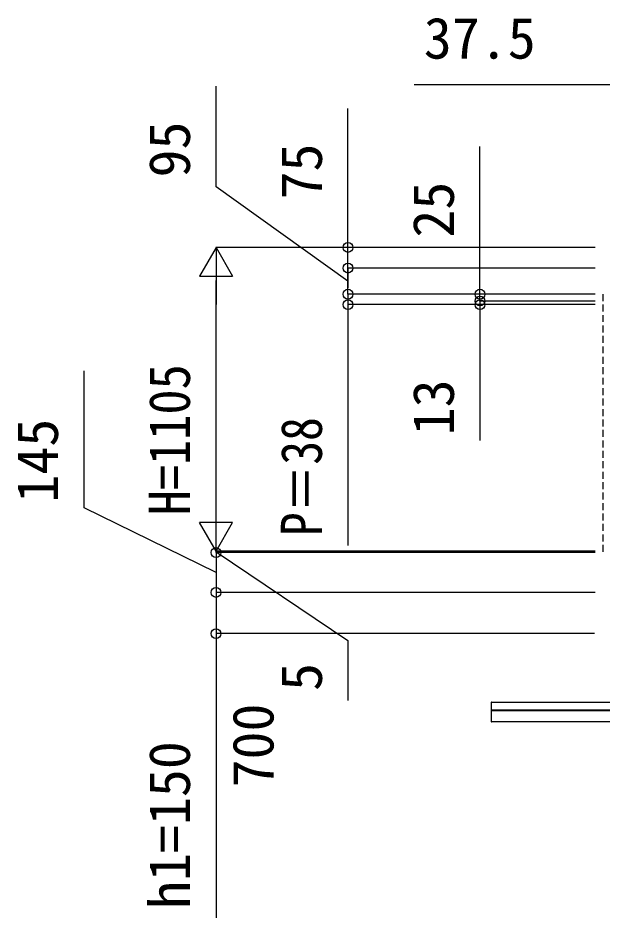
# Model space of a CAD drawing. Units: millimetres, scale not verified. Extents: x -10500 to 10500, y -15604 to 15536.
# Drawn here: x -1881 to 247, y -10157 to -6883 of the extents above; entities that cross this region are included whole.
import ezdxf
from ezdxf.enums import TextEntityAlignment as Align

# ---------------------------------------------------------------- set-up
doc = ezdxf.new("R2010")
doc.units = ezdxf.units.MM
doc.header["$LTSCALE"] = 80
for name, color, linetype in [('0-3_YKK_12', 2, 'Continuous'), ('0-4_YKK_13', 4, 'Continuous'), ('0-6_YKK_D', 6, 'Continuous')]:
    doc.layers.add(name, color=color, linetype=linetype)
doc.styles.add('ＭＳ ゴシック', font='')
doc.styles.get('ＭＳ ゴシック').set_extended_font_data('MS Gothic')

msp = doc.modelspace()

# ---------------------------------------------------------------- linework, layer by layer
at = {"layer": '0-3_YKK_12'}
for p, q in [((284.1, -9372.58), (-158, -9372.58)), ((-158, -9443.11), (-158, -9372.58)), ((792, -9400.67), (-158, -9400.67)), ((792, -9403.39), (-158, -9403.39)), ((792, -9443.11), (-158, -9443.11))]:
    msp.add_line(p, q, dxfattribs=at)
at = {"layer": '0-4_YKK_13'}
for p, q in [((246, -7888.4), (246, -7911.81)), ((246, -7926.4), (246, -7949.81)), ((246, -7964.4), (246, -7987.81)), ((246, -8002.4), (246, -8025.81)), ((246, -8040.4), (246, -8063.81)), ((246, -8078.4), (246, -8101.81)), ((246, -8116.4), (246, -8139.81)), ((246, -8154.4), (246, -8177.81)), ((246, -8192.4), (246, -8215.81)), ((246, -8230.4), (246, -8253.81)), ((246, -8268.4), (246, -8291.81)), ((246, -8306.4), (246, -8329.81)), ((246, -8344.4), (246, -8367.81)), ((246, -8382.4), (246, -8405.81)), ((246, -8420.4), (246, -8443.81)), ((246, -8458.4), (246, -8481.81)), ((246, -8496.4), (246, -8519.81)), ((246, -8534.4), (246, -8557.81)), ((246, -8572.4), (246, -8595.81)), ((246, -8610.4), (246, -8633.81)), ((246, -8648.4), (246, -8671.81)), ((246, -8686.4), (246, -8709.81)), ((246, -8724.4), (246, -8747.81)), ((246, -8762.4), (246, -8785.81)), ((246, -8800.4), (246, -8823.81)), ((-160, -9373.08), (-160, -9442.61)), ((-158, -9443.61), (-159, -9443.61))]:
    msp.add_line(p, q, dxfattribs=at)
msp.add_lwpolyline([(-158, -9443.61), (-158, -9372.08), (-159, -9372.08)], dxfattribs=at)
for centre, start, end in [((247, -7888.4), 93.5, 180), ((247, -7911.81), 180, 266.5), ((247, -7926.4), 93.5, 180), ((247, -7949.81), 180, 266.5), ((247, -7964.4), 93.5, 180), ((247, -7987.81), 180, 266.5), ((247, -8002.4), 93.5, 180), ((247, -8025.81), 180, 266.5), ((247, -8040.4), 93.5, 180), ((247, -8063.81), 180, 266.5), ((247, -8078.4), 93.5, 180), ((247, -8101.81), 180, 266.5), ((247, -8116.4), 93.5, 180), ((247, -8139.81), 180, 266.5), ((247, -8154.4), 93.5, 180), ((247, -8177.81), 180, 266.5), ((247, -8192.4), 93.5, 180), ((247, -8215.81), 180, 266.5), ((247, -8230.4), 93.5, 180), ((247, -8253.81), 180, 266.5), ((247, -8268.4), 93.5, 180), ((247, -8291.81), 180, 266.5), ((247, -8306.4), 93.5, 180), ((247, -8329.81), 180, 266.5), ((247, -8344.4), 93.5, 180), ((247, -8367.81), 180, 266.5), ((247, -8382.4), 93.5, 180), ((247, -8405.81), 180, 266.5), ((247, -8420.4), 93.5, 180), ((247, -8443.81), 180, 266.5), ((247, -8458.4), 93.5, 180), ((247, -8481.81), 180, 266.5), ((247, -8496.4), 93.5, 180), ((247, -8519.81), 180, 266.5), ((247, -8534.4), 93.5, 180), ((247, -8557.81), 180, 266.5), ((247, -8572.4), 93.5, 180), ((247, -8595.81), 180, 266.5), ((247, -8610.4), 93.5, 180), ((247, -8633.81), 180, 266.5), ((247, -8648.4), 93.5, 180), ((247, -8671.81), 180, 266.5), ((247, -8686.4), 93.5, 180), ((247, -8709.81), 180, 266.5), ((247, -8724.4), 93.5, 180), ((247, -8747.81), 180, 266.5), ((247, -8762.4), 93.5, 180), ((247, -8785.81), 180, 266.5), ((247, -8800.4), 93.5, 180), ((247, -8823.81), 180, 266.5), ((-159, -9373.08), 90, 180), ((-159, -9442.61), 180, 270)]:
    msp.add_arc(centre, 1, start, end, dxfattribs=at)
at = {"layer": '0-6_YKK_D'}
for p, q in [((279.5, -7125.6), (-439.73, -7125.6)), ((-680.5, -7717.6), (-680.5, -7211.65)), ((-200.5, -7887.6), (-200.5, -7350.35)), ((-1160.5, -7717.6), (-1220.5, -7821.53)), ((219, -7717.6), (-1161.5, -7717.6)), ((-1160.5, -7717.6), (-1100.5, -7821.53)), ((-1160.5, -7717.6), (-1160.5, -7925.45)), ((219, -7717.6), (-681.5, -7717.6)), ((-680.5, -7792.6), (-680.5, -7717.6)), ((-680.5, -7792.6), (-680.5, -7720.6)), ((-1220.5, -7821.53), (-1100.5, -7821.53)), ((219, -7792.6), (-681.5, -7792.6)), ((219, -7792.6), (-681.5, -7792.6)), ((-680.5, -7887.6), (-680.5, -7792.6)), ((-680.5, -7887.6), (-680.5, -7792.6)), ((-680.5, -7792.6), (-680.5, -7864.6)), ((-680.5, -7887.6), (-680.5, -7815.6)), ((-1160.5, -8702.6), (-1160.5, -7837.6)), ((-200.5, -7912.6), (-200.5, -7840.6)), ((219, -7887.6), (-681.5, -7887.6)), ((219, -7887.6), (-681.5, -7887.6)), ((-680.5, -7887.6), (-680.5, -7959.6)), ((-680.5, -7887.6), (-680.5, -7925.6)), ((219, -7887.6), (-201.5, -7887.6)), ((-200.5, -7912.6), (-200.5, -7887.6)), ((219, -7912.6), (-201.5, -7912.6)), ((219, -7912.6), (-201.5, -7912.6)), ((-200.5, -7912.6), (-200.5, -7925.6)), ((-200.5, -7912.6), (-200.5, -7984.6)), ((219, -7925.6), (-681.5, -7925.6)), ((-680.5, -7925.6), (-680.5, -8802.12)), ((219, -7925.6), (-201.5, -7925.6)), ((-200.5, -7925.6), (-200.5, -8419.97)), ((-1160.5, -8822.6), (-1160.5, -8614.76)), ((-1160.5, -8822.6), (-1220.5, -8718.68)), ((-1100.5, -8718.68), (-1220.5, -8718.68)), ((-1160.5, -8822.6), (-1100.5, -8718.68)), ((-1160.5, -8822.6), (-1160.5, -8750.6)), ((219, -8822.6), (-1161.5, -8822.6)), ((219, -8822.6), (-1161.5, -8822.6)), ((219, -8827.6), (-1161.5, -8827.6)), ((219, -8827.6), (-1161.5, -8827.6)), ((-1160.5, -8827.6), (-1160.5, -8822.6)), ((-1160.5, -8827.6), (-1160.5, -8822.6)), ((-1160.5, -8827.6), (-1160.5, -8972.6)), ((-1160.5, -8827.6), (-1160.5, -8899.6)), ((219, -8972.6), (-1161.5, -8972.6)), ((216, -8972.6), (-1161.5, -8972.6)), ((216, -9122.6), (-1161.5, -9122.6))]:
    msp.add_line(p, q, dxfattribs=at)
for points in [[(-680.5, -7840.1), (-1160.5, -7496.82), (-1160.5, -7131.39)], [(-1160.5, -8900.1), (-1640.5, -8664.76), (-1640.5, -8166.03)], [(-1160.5, -8825.1), (-680.5, -9147.75), (-680.5, -9365.98)], [(-1160.5, -8972.6), (-1160.5, -9122.6), (-1160.5, -10156.97)]]:
    msp.add_lwpolyline(points, dxfattribs=at)
for centre in [(-680.5, -7717.6), (-680.5, -7792.6), (-680.5, -7792.6), (-680.5, -7887.6), (-680.5, -7887.6), (-200.5, -7887.6), (-680.5, -7925.6), (-200.5, -7912.6), (-200.5, -7912.6), (-200.5, -7925.6), (-1160.5, -8827.6), (-1160.5, -8827.6), (-1160.5, -8972.6), (-1160.5, -8972.6), (-1160.5, -9122.6)]:
    msp.add_circle(centre, 18, dxfattribs=at)

# ---------------------------------------------------------------- texts
at = {"layer": '0-6_YKK_D', "style": 'ＭＳ ゴシック'}
msp.add_text('37.5', height=149.6, dxfattribs=at).set_placement((-404.8, -7075.6), align=Align.BOTTOM_LEFT)
for s, p in [('95', (-1210.5, -7463.05)), ('75', (-730.5, -7543.31)), ('25', (-250.5, -7682.01)), ('13', (-250.5, -8401.26)), ('145', (-1690.5, -8646.05)), ('5', (-730.5, -9331.05)), ('\u3000\u3000700', (-906.5, -10090.16)), ('h1=150', (-1210.5, -10124.35))]:
    msp.add_text(s, height=149.6, rotation=90, dxfattribs=at).set_placement(p, align=Align.BOTTOM_LEFT)
for s, width, p in [('H=1105', 0.9, (-1210.5, -8692.07)), ('P＝38', 0.85, (-730.5, -8767.88))]:
    msp.add_text(s, height=149.6, rotation=90, dxfattribs=dict(at, width=width)).set_placement(p, align=Align.BOTTOM_LEFT)

doc.saveas('drawing.dxf')
